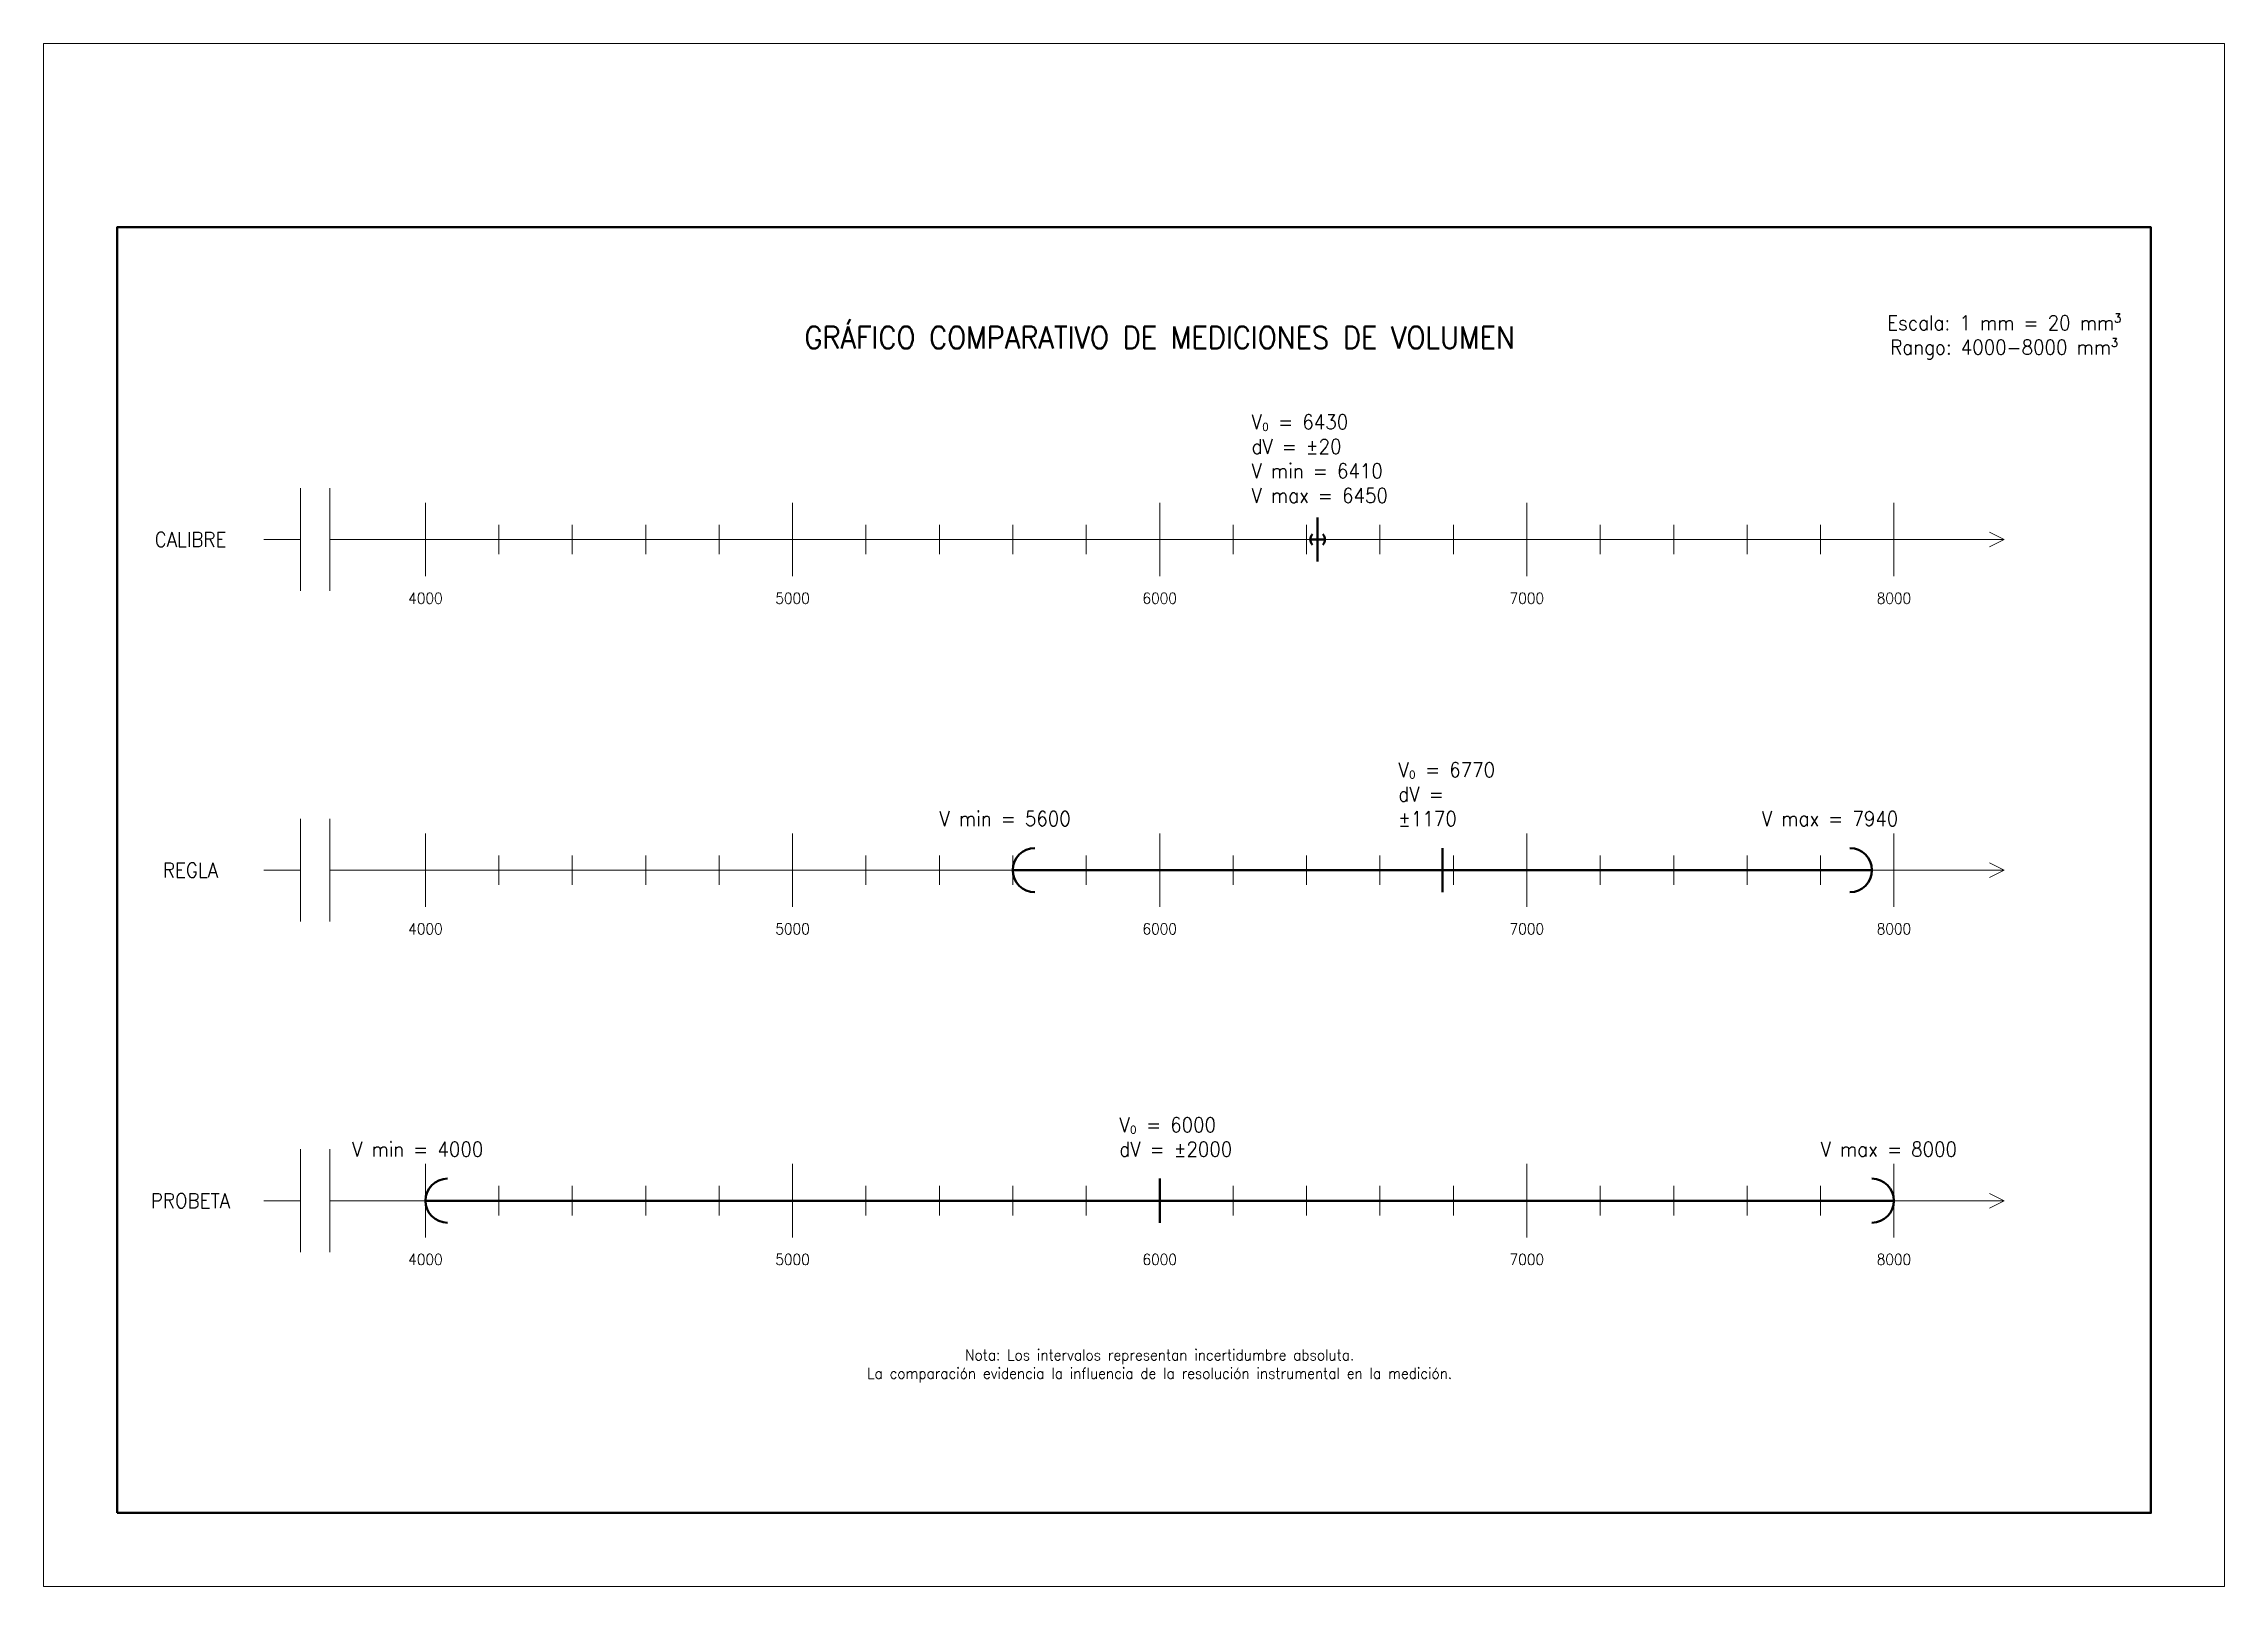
# Model space of a CAD drawing. Header units: millimetres. Extents: x 0 to 297, y 0 to 210.
import ezdxf

# ---------------------------------------------------------------- set-up
doc = ezdxf.new("R2010")
doc.units = ezdxf.units.MM
for name, color, linetype, lineweight in [('2B', 7, 'CONTINUOUS', 50), ('2H', 7, 'CONTINUOUS', 18), ('MARCO', 7, 'CONTINUOUS', 50), ('ROTULO_2H', 7, 'CONTINUOUS', 18)]:
    doc.layers.add(name, color=color, linetype=linetype, lineweight=lineweight)
doc.styles.get("Standard").update_dxf_attribs({"font": 'standard'})

msp = doc.modelspace()

# ---------------------------------------------------------------- linework, layer by layer
at = {"layer": '2B'}
for p, q in [((173.5, 145.5), (173.5, 139.5)), ((172.5, 142.5), (174.5, 142.5)), ((190.5, 100.5), (190.5, 94.5)), ((132, 97.5), (249, 97.5)), ((152, 55.5), (152, 49.5)), ((52, 52.5), (252, 52.5))]:
    msp.add_line(p, q, dxfattribs=at)
for centre, radius, start, end in [((173.5, 142.5), 1, 135, 225), ((173.5, 142.5), 1, 315, 45), ((135, 97.5), 3, 90, 270), ((246, 97.5), 3, 270, 90), ((55, 52.5), 3, 90, 270), ((249, 52.5), 3, 270, 90)]:
    msp.add_arc(centre, radius, start, end, dxfattribs=at)
at = {"layer": '2H'}
for p, q in [((35, 149.5), (35, 135.5)), ((39, 135.5), (39, 149.5)), ((52, 147.5), (52, 137.5)), ((102, 147.5), (102, 137.5)), ((152, 147.5), (152, 137.5)), ((202, 147.5), (202, 137.5)), ((252, 147.5), (252, 137.5)), ((62, 144.5), (62, 140.5)), ((72, 144.5), (72, 140.5)), ((82, 144.5), (82, 140.5)), ((92, 144.5), (92, 140.5)), ((112, 144.5), (112, 140.5)), ((122, 144.5), (122, 140.5)), ((132, 144.5), (132, 140.5)), ((142, 144.5), (142, 140.5)), ((162, 144.5), (162, 140.5)), ((172, 144.5), (172, 140.5)), ((182, 144.5), (182, 140.5)), ((192, 144.5), (192, 140.5)), ((212, 144.5), (212, 140.5)), ((222, 144.5), (222, 140.5)), ((232, 144.5), (232, 140.5)), ((242, 144.5), (242, 140.5)), ((265, 143.5), (267, 142.5)), ((30, 142.5), (35, 142.5)), ((39, 142.5), (267, 142.5)), ((267, 142.5), (265, 141.5)), ((35, 104.5), (35, 90.5)), ((39, 90.5), (39, 104.5)), ((52, 102.5), (52, 92.5)), ((102, 102.5), (102, 92.5)), ((152, 102.5), (152, 92.5)), ((202, 102.5), (202, 92.5)), ((252, 102.5), (252, 92.5)), ((62, 99.5), (62, 95.5)), ((72, 99.5), (72, 95.5)), ((82, 99.5), (82, 95.5)), ((92, 99.5), (92, 95.5)), ((112, 99.5), (112, 95.5)), ((122, 99.5), (122, 95.5)), ((132, 99.5), (132, 95.5)), ((142, 99.5), (142, 95.5)), ((162, 99.5), (162, 95.5)), ((172, 99.5), (172, 95.5)), ((182, 99.5), (182, 95.5)), ((192, 99.5), (192, 95.5)), ((212, 99.5), (212, 95.5)), ((222, 99.5), (222, 95.5)), ((232, 99.5), (232, 95.5)), ((242, 99.5), (242, 95.5)), ((265, 98.5), (267, 97.5)), ((30, 97.5), (35, 97.5)), ((39, 97.5), (267, 97.5)), ((267, 97.5), (265, 96.5)), ((35, 59.5), (35, 45.5)), ((39, 45.5), (39, 59.5)), ((52, 57.5), (52, 47.5)), ((102, 57.5), (102, 47.5)), ((202, 57.5), (202, 47.5)), ((252, 57.5), (252, 47.5)), ((62, 54.5), (62, 50.5)), ((72, 54.5), (72, 50.5)), ((82, 54.5), (82, 50.5)), ((92, 54.5), (92, 50.5)), ((112, 54.5), (112, 50.5)), ((122, 54.5), (122, 50.5)), ((132, 54.5), (132, 50.5)), ((142, 54.5), (142, 50.5)), ((162, 54.5), (162, 50.5)), ((172, 54.5), (172, 50.5)), ((182, 54.5), (182, 50.5)), ((192, 54.5), (192, 50.5)), ((212, 54.5), (212, 50.5)), ((222, 54.5), (222, 50.5)), ((232, 54.5), (232, 50.5)), ((242, 54.5), (242, 50.5)), ((265, 53.5), (267, 52.5)), ((30, 52.5), (35, 52.5)), ((39, 52.5), (267, 52.5)), ((267, 52.5), (265, 51.5))]:
    msp.add_line(p, q, dxfattribs=at)
at = {"layer": 'MARCO'}
msp.add_lwpolyline([(10, 10), (287, 10), (287, 185), (10, 185)], close=True, dxfattribs=at)
at = {"layer": 'ROTULO_2H'}
msp.add_lwpolyline([(0, 0), (297, 0), (297, 210), (0, 210)], close=True, dxfattribs=at)

# ---------------------------------------------------------------- texts
at = {"layer": '2B', "insert": (152, 170), "char_height": 3, "width": 106.9167, "attachment_point": 5}
msp.add_mtext('GRÁFICO COMPARATIVO DE MEDICIONES DE VOLUMEN', dxfattribs=at)
at = {"layer": '2H'}
for s, insert, char_height, width, attachment_point in [('Escala: 1 mm = 20 mm³\\PRango: 4000-8000 mm³', (267, 170), 2, 30.8341, 5), ('V₀ = 6430\\PdV = %%P20\\PV min = 6410\\PV max = 6450', (164.5, 147.5), 2, 18.9444, 7), ('CALIBRE', (20, 142.5), 2, 10.2222, 5), ('4000', (52, 134.5), 1.5, 4.3333, 5), ('5000', (102, 134.5), 1.5, 4.1667, 5), ('6000', (152, 134.5), 1.5, 4.1667, 5), ('7000', (202, 134.5), 1.5, 4.1667, 5), ('8000', (252, 134.5), 1.5, 4.1667, 5), ('V₀ = 6770\\PdV = %%P1170', (184.5, 103.5), 2, 14.3333, 7), ('V min = 5600', (122, 103.5), 2, 17.8333, 7), ('V max = 7940', (234, 103.5), 2, 18.9444, 7), ('REGLA', (20, 97.5), 2, 8, 5), ('4000', (52, 89.5), 1.5, 4.3333, 5), ('5000', (102, 89.5), 1.5, 4.1667, 5), ('6000', (152, 89.5), 1.5, 4.1667, 5), ('7000', (202, 89.5), 1.5, 4.1667, 5), ('8000', (252, 89.5), 1.5, 4.1667, 5), ('V₀ = 6000\\PdV = %%P2000', (146.5, 58.5), 2, 15.2222, 7), ('V min = 4000', (42, 58.5), 2, 18.0556, 7), ('V max = 8000', (242, 58.5), 2, 18.7222, 7), ('PROBETA', (20, 52.5), 2, 11.7778, 5), ('4000', (52, 44.5), 1.5, 4.3333, 5), ('5000', (102, 44.5), 1.5, 4.1667, 5), ('6000', (152, 44.5), 1.5, 4.1667, 5), ('7000', (202, 44.5), 1.5, 4.1667, 5), ('8000', (252, 44.5), 1.5, 4.1667, 5), ('Nota: Los intervalos representan incertidumbre absoluta.\\PLa comparación evidencia la influencia de la resolución instrumental en la medición.', (152, 30), 1.5, 86.3761, 5)]:
    msp.add_mtext(s, dxfattribs=dict(at, insert=insert, char_height=char_height, width=width, attachment_point=attachment_point))

doc.saveas('drawing.dxf')
